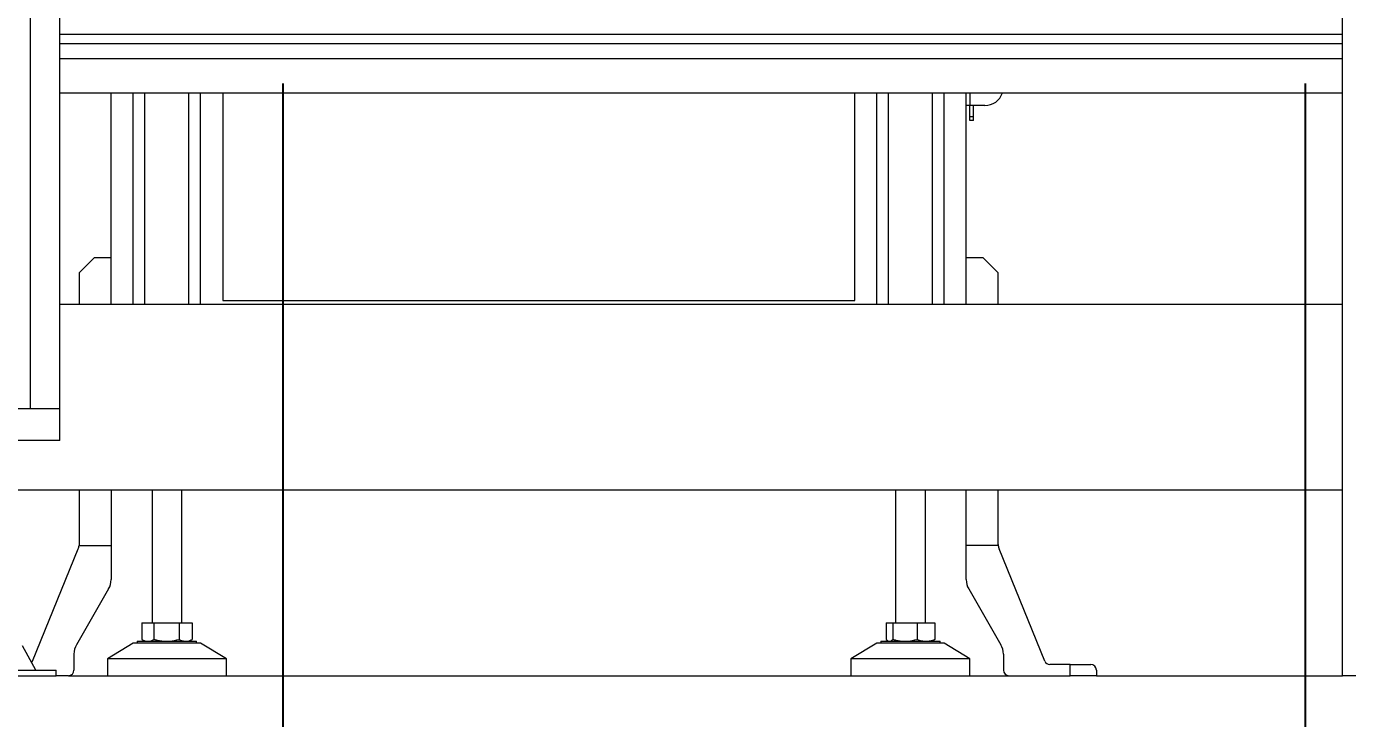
# Model space of a CAD drawing. Header units: millimetres. Extents: x 169 to 14583, y -399 to 10804.
# Drawn here: x 5793 to 6504, y 1053 to 1426 of the extents above; entities that cross this region are included whole.
import ezdxf

# ---------------------------------------------------------------- set-up
doc = ezdxf.new("R2010")
doc.units = ezdxf.units.MM
doc.header["$LTSCALE"] = 35
doc.layers.add('1', color=70, linetype='Continuous')
doc.styles.add('SLDTEXTSTYLE2', font='TXT', dxfattribs={"width": 0.7})
doc.dimstyles.new('SLDDIMSTYLE2', dxfattribs={"dimtxt": 105.988363, "dimasz": 26.25, "dimexe": 0, "dimexo": 0.0625, "dimgap": 26.497091, "dimtad": 0, "dimtih": 1, "dimtoh": 1, "dimdec": 0, "dimrnd": 1e-09, "dimzin": 12, "dimdsep": 46, "dimtxsty": 'SLDTEXTSTYLE2', "dimblk1": 'NONE', "dimblk2": 'NONE', "dimsah": 1, "dimcen": 0.09, "dimadec": 0, "dimazin": 3, "dimtfac": 1, "dimtdec": 3, "dimtofl": 0, "dimtmove": 0, "dimatfit": 3, "dimldrblk": 'NONE', "dimfxl": 0, "dimfrac": 2, "dimtolj": 1, "dimtzin": 12, "dimarcsym": 0})
doc.dimstyles.new('SLDDIMSTYLE3', dxfattribs={"dimtxt": 105.988363, "dimasz": 26.25, "dimexe": 0, "dimexo": 0.0625, "dimgap": 26.497091, "dimtad": 1, "dimrnd": 1e-09, "dimzin": 12, "dimdsep": 46, "dimtxsty": 'SLDTEXTSTYLE2', "dimsah": 1, "dimcen": 0.09, "dimadec": 0, "dimazin": 3, "dimtfac": 1, "dimtdec": 3, "dimtofl": 0, "dimtmove": 0, "dimatfit": 3, "dimfxl": 0, "dimfrac": 2, "dimtolj": 1, "dimtzin": 12, "dimarcsym": 0})
doc.dimstyles.new('SLDDIMSTYLE4', dxfattribs={"dimtxt": 105.988363, "dimasz": 26.25, "dimexe": 0, "dimexo": 0.0625, "dimgap": 26.497091, "dimtad": 1, "dimrnd": 1e-09, "dimzin": 12, "dimdsep": 46, "dimtxsty": 'SLDTEXTSTYLE2', "dimsah": 1, "dimcen": 0.09, "dimadec": 0, "dimazin": 3, "dimtfac": 1, "dimtdec": 3, "dimtmove": 0, "dimatfit": 0, "dimfxl": 0, "dimfrac": 2, "dimtolj": 1, "dimtzin": 12, "dimarcsym": 0})

# ---------------------------------------------------------------- blocks, each defined once
blk = doc.blocks.new('_D_3')
at = {"layer": '1'}
blk.add_line((5976.06, 2137.96), (4712.39, 2137.96), dxfattribs=at)
at = {"layer": '1', "insert": (4429.09, 2195.6), "char_height": 92.604, "attachment_point": 1, "style": 'SLDTEXTSTYLE2'}
blk.add_mtext('1062', dxfattribs=at)
blk = doc.blocks.new('_None')
blk = doc.blocks.new('_D_5')
at = {"layer": '1'}
blk.add_line((6466.28, 3276.16), (4712.39, 3276.16), dxfattribs=at)
at = {"layer": '1', "insert": (4429.09, 3333.8), "char_height": 92.604, "attachment_point": 1, "style": 'SLDTEXTSTYLE2'}
blk.add_mtext('2200', dxfattribs=at)
blk = doc.blocks.new('_D_10')
at = {"layer": '1'}
for p, q in [((5931.28, 1394.78), (5931.28, 819.78)), ((6481.28, 1394.78), (6481.28, 819.78)), ((5931.28, 854.78), (6481.28, 854.78))]:
    blk.add_line(p, q, dxfattribs=at)
for points in [[(5931.28, 854.78), (5957.53, 849.53), (5957.53, 860.03)], [(6481.28, 854.78), (6455.03, 860.03), (6455.03, 849.53)]]:
    blk.add_solid(points, dxfattribs=at)
at = {"layer": '1', "insert": (6100.04, 974.15), "char_height": 92.604, "attachment_point": 1, "style": 'SLDTEXTSTYLE2'}
blk.add_mtext('550', dxfattribs=at)
blk = doc.blocks.new('_D_20')
at = {"layer": '1'}
for p, q in [((6481.28, 1394.78), (6481.28, 634.97)), ((6501.28, 1041.16), (6501.28, 634.97)), ((6481.28, 669.97), (6241.42, 669.97)), ((6481.28, 669.97), (6501.28, 669.97)), ((6501.28, 669.97), (6641.28, 669.97))]:
    blk.add_line(p, q, dxfattribs=at)
for points in [[(6481.28, 669.97), (6455.03, 675.22), (6455.03, 664.72)], [(6501.28, 669.97), (6527.53, 664.72), (6527.53, 675.22)]]:
    blk.add_solid(points, dxfattribs=at)
at = {"layer": '1', "insert": (6241.42, 789.34), "char_height": 92.604, "attachment_point": 1, "style": 'SLDTEXTSTYLE2'}
blk.add_mtext('20', dxfattribs=at)

msp = doc.modelspace()

# ---------------------------------------------------------------- linework, layer by layer
at = {"color": 7, "linetype": 'Continuous', "lineweight": 18}
for p, q in [((6501.279, 1076.159), (6501.279, 3276.159)), ((5795.429, 1219.779), (5795.429, 1839.779)), ((5811.279, 1219.779), (5811.279, 1839.779)), ((5811.279, 1421.279), (6501.279, 1421.279)), ((5811.279, 1416.279), (6501.279, 1416.279)), ((5811.279, 1408.279), (6501.279, 1408.279)), ((5811.279, 1389.779), (6501.279, 1389.779)), ((5838.879, 1276.159), (5838.879, 1389.779)), ((5850.729, 1276.159), (5850.729, 1389.779)), ((5857.029, 1276.159), (5857.029, 1389.779)), ((5880.729, 1276.159), (5880.729, 1389.779)), ((5887.029, 1276.159), (5887.029, 1389.779)), ((5898.879, 1389.779), (5898.879, 1277.959)), ((6238.879, 1277.959), (6238.879, 1389.779)), ((6250.729, 1276.159), (6250.729, 1389.779)), ((6257.029, 1276.159), (6257.029, 1389.779)), ((6280.729, 1276.159), (6280.729, 1389.779)), ((6287.029, 1276.159), (6287.029, 1389.779)), ((6298.879, 1276.159), (6298.879, 1389.779)), ((6300.879, 1389.779), (6300.879, 1382.959)), ((6300.879, 1382.959), (6298.879, 1382.959)), ((6300.879, 1376.959), (6300.879, 1382.959)), ((6308.879, 1382.959), (6300.879, 1382.959)), ((6302.879, 1376.959), (6302.879, 1382.959)), ((6302.879, 1376.959), (6300.879, 1376.959)), ((6300.879, 1374.959), (6300.879, 1376.959)), ((6302.879, 1374.959), (6300.879, 1374.959)), ((6302.879, 1374.959), (6302.879, 1376.959)), ((5821.879, 1293.159), (5829.879, 1301.159)), ((5829.879, 1301.159), (5838.879, 1301.159)), ((6298.879, 1301.159), (6307.879, 1301.159)), ((6298.879, 1276.159), (6298.879, 1301.159)), ((6307.879, 1301.159), (6315.879, 1293.159)), ((5821.879, 1276.159), (5821.879, 1293.159)), ((6315.879, 1293.159), (6315.879, 1276.159)), ((5811.279, 1276.159), (6501.279, 1276.159)), ((5898.879, 1277.959), (6238.879, 1277.959)), ((5811.279, 1219.779), (5731.279, 1219.779)), ((5811.279, 1219.779), (5795.429, 1219.779)), ((5811.279, 1202.779), (5811.279, 1219.779)), ((5811.279, 1202.779), (5731.279, 1202.779)), ((5779.279, 1176.159), (6501.279, 1176.159)), ((5821.879, 1148.113), (5821.879, 1176.159)), ((5838.879, 1176.159), (5838.879, 1146.159)), ((5860.879, 1176.159), (5860.879, 1104.659)), ((5876.879, 1104.659), (5876.879, 1176.159)), ((6260.879, 1176.159), (6260.879, 1104.659)), ((6276.879, 1104.659), (6276.879, 1176.159)), ((6298.879, 1146.159), (6298.879, 1176.159)), ((6315.879, 1176.159), (6315.879, 1148.113)), ((5796.639, 1084.03), (5821.143, 1144.349)), ((5821.686, 1146.159), (5838.879, 1146.159)), ((5838.879, 1146.159), (5838.879, 1127.836)), ((6298.879, 1127.836), (6298.879, 1146.159)), ((6316.071, 1146.159), (6298.879, 1146.159)), ((6341.119, 1084.03), (6316.614, 1144.349)), ((5837.541, 1122.84), (5820.216, 1092.798)), ((6300.216, 1122.84), (6317.541, 1092.798)), ((5855.381, 1104.659), (5855.381, 1095.703)), ((5855.381, 1104.659), (5861.908, 1104.659)), ((5861.908, 1104.659), (5861.908, 1095.703)), ((5861.908, 1104.659), (5875.405, 1104.659)), ((5875.405, 1104.659), (5882.376, 1104.659)), ((5875.405, 1104.659), (5875.405, 1095.703)), ((5882.376, 1104.659), (5882.376, 1095.703)), ((6255.832, 1104.659), (6255.832, 1095.703)), ((6255.832, 1104.659), (6259.352, 1104.659)), ((6259.352, 1104.659), (6259.352, 1095.703)), ((6259.352, 1104.659), (6272.399, 1104.659)), ((6272.399, 1104.659), (6281.926, 1104.659)), ((6272.399, 1104.659), (6272.399, 1095.703)), ((6281.926, 1104.659), (6281.926, 1095.703)), ((5852.879, 1094.659), (5852.879, 1093.659)), ((5852.879, 1094.659), (5868.575, 1094.659)), ((5855.376, 1095.705), (5857.187, 1094.659)), ((5868.575, 1094.659), (5884.879, 1094.659)), ((5880.57, 1094.659), (5882.381, 1095.705)), ((5882.376, 1095.703), (5882.235, 1095.636)), ((5884.879, 1093.659), (5884.879, 1094.659)), ((6252.879, 1094.659), (6252.879, 1093.659)), ((6252.879, 1094.659), (6264.769, 1094.659)), ((6256.759, 1094.906), (6257.187, 1094.659)), ((6264.769, 1094.659), (6284.879, 1094.659)), ((6280.57, 1094.659), (6280.998, 1094.906)), ((6284.879, 1093.659), (6284.879, 1094.659)), ((5798.377, 1079.159), (5791.171, 1092.13)), ((5818.879, 1087.802), (5818.879, 1079.159)), ((5850.734, 1093.659), (5836.879, 1085.159)), ((5887.024, 1093.659), (5850.734, 1093.659)), ((5900.879, 1085.159), (5887.024, 1093.659)), ((6250.734, 1093.659), (6236.879, 1085.159)), ((6287.024, 1093.659), (6250.734, 1093.659)), ((6300.879, 1085.159), (6287.024, 1093.659)), ((6318.879, 1087.802), (6318.879, 1079.159)), ((5836.879, 1085.159), (5836.879, 1076.159)), ((5900.879, 1085.159), (5836.879, 1085.159)), ((5900.879, 1076.159), (5900.879, 1085.159)), ((6236.879, 1085.159), (6236.879, 1076.159)), ((6300.879, 1085.159), (6236.879, 1085.159)), ((6300.879, 1076.159), (6300.879, 1085.159)), ((6354.737, 1082.159), (6343.898, 1082.159)), ((6354.737, 1076.159), (6354.737, 1082.159)), ((6354.737, 1082.159), (6365.879, 1082.159)), ((5733.279, 1079.159), (5809.279, 1079.159)), ((5733.279, 1076.159), (5809.279, 1076.159)), ((5809.279, 1076.159), (5809.279, 1079.159)), ((5815.879, 1076.159), (5809.279, 1076.159)), ((5815.879, 1076.159), (5836.879, 1076.159)), ((5836.879, 1076.159), (5868.27, 1076.159)), ((5868.27, 1076.159), (5900.879, 1076.159)), ((5900.879, 1076.159), (6236.879, 1076.159)), ((6236.879, 1076.159), (6260.659, 1076.159)), ((6260.659, 1076.159), (6300.879, 1076.159)), ((6300.879, 1076.159), (6321.879, 1076.159)), ((6321.879, 1076.159), (6354.737, 1076.159)), ((6368.879, 1076.159), (6354.737, 1076.159)), ((6368.879, 1079.159), (6368.879, 1076.159)), ((6368.879, 1076.159), (6501.279, 1076.159)), ((6541.279, 1076.159), (6501.279, 1076.159))]:
    msp.add_line(p, q, dxfattribs=at)
for centre, radius, start, end in [((6308.879, 1392.959), 10, 270, 341.457984), ((5811.879, 1148.113), 10, 337.890552, 348.733562), ((5811.879, 1148.113), 10, 348.733562, 0), ((6325.879, 1148.113), 10, 180, 191.266438), ((6325.879, 1148.113), 10, 191.266438, 202.109448), ((5828.879, 1127.836), 10, 330.027897, 0), ((6308.879, 1127.836), 10, 180, 209.972103), ((5828.879, 1087.802), 10, 150.027897, 180), ((6308.879, 1087.802), 10, 0, 29.972103), ((5793.859, 1085.159), 3, 319.246488, 337.890552), ((6343.898, 1085.159), 3, 202.109448, 270), ((6365.879, 1079.159), 3, 0, 90), ((5815.879, 1079.159), 3, 270, 0), ((6321.879, 1079.159), 3, 180, 270)]:
    msp.add_arc(centre, radius, start, end, dxfattribs=at)
for points, knots in [([(5855.381, 1095.703), (5855.911, 1095.411), (5856.981, 1094.822), (5858.086, 1094.714), (5858.644, 1094.659)], [0, 0, 0, 0, 0.495458, 1, 1, 1, 1]), ([(5858.644, 1094.659), (5858.722, 1094.66), (5859.307, 1094.67), (5860.412, 1094.898), (5861.406, 1095.433), (5861.908, 1095.703)], [0, 0, 0, 0, 0.07009788, 0.53078849, 1, 1, 1, 1]), ([(5861.908, 1095.703), (5862.474, 1095.546), (5864.674, 1094.933), (5866.96, 1094.776), (5868.656, 1094.659)], [0, 0, 0, 0, 0.25755135, 1, 1, 1, 1]), ([(5868.656, 1094.659), (5869.27, 1094.674), (5871.554, 1094.732), (5873.779, 1095.293), (5875.405, 1095.703)], [0, 0, 0, 0, 0.2686336, 1, 1, 1, 1]), ([(5875.405, 1095.703), (5875.971, 1095.411), (5877.114, 1094.822), (5878.295, 1094.714), (5878.891, 1094.659)], [0, 0, 0, 0, 0.495458, 1, 1, 1, 1]), ([(5878.891, 1094.659), (5878.973, 1094.66), (5879.599, 1094.67), (5880.779, 1094.898), (5881.84, 1095.433), (5882.376, 1095.703)], [0, 0, 0, 0, 0.07009788, 0.53078849, 1, 1, 1, 1]), ([(6255.832, 1095.703), (6256.116, 1095.377), (6256.424, 1095.024), (6256.743, 1094.929), (6256.768, 1094.922)], [0, 0, 0, 0, 0.9225749, 1, 1, 1, 1]), ([(6257.592, 1094.659), (6257.634, 1094.66), (6257.95, 1094.67), (6258.545, 1094.898), (6259.082, 1095.433), (6259.352, 1095.703)], [0, 0, 0, 0, 0.0700979, 0.5307885, 1, 1, 1, 1]), ([(6259.352, 1095.703), (6259.9, 1095.546), (6262.026, 1094.933), (6264.235, 1094.776), (6265.876, 1094.659)], [0, 0, 0, 0, 0.25755135, 1, 1, 1, 1]), ([(6265.876, 1094.659), (6266.469, 1094.674), (6268.677, 1094.732), (6270.827, 1095.293), (6272.399, 1095.703)], [0, 0, 0, 0, 0.2686336, 1, 1, 1, 1]), ([(6272.399, 1095.703), (6273.173, 1095.411), (6274.734, 1094.822), (6276.348, 1094.714), (6277.162, 1094.659)], [0, 0, 0, 0, 0.495458, 1, 1, 1, 1]), ([(6277.162, 1094.659), (6277.275, 1094.66), (6278.13, 1094.67), (6279.742, 1094.898), (6281.194, 1095.433), (6281.926, 1095.703)], [0, 0, 0, 0, 0.0700979, 0.5307885, 1, 1, 1, 1]), ([(6281.926, 1095.703), (6281.641, 1095.377), (6281.333, 1095.024), (6281.014, 1094.929), (6280.989, 1094.922)], [0, 0, 0, 0, 0.92257495, 1, 1, 1, 1])]:
    msp.add_open_spline(points, degree=3, knots=knots, dxfattribs=at)

# ---------------------------------------------------------------- dimensions: what is measured, and where the dimension line sits
at = {"layer": '1'}
for feature_location, offset, picture, middle in [((6501.279, 3276.159), (-1788.886, 0), '_D_5', (4570.743, 3276.159)), ((6011.057, 2137.959), (-1298.664, 0), '_D_3', (4570.743, 2137.959))]:
    dim = msp.add_ordinate_dim(feature_location=feature_location, offset=offset, dtype=0, origin=(5301.279, 1076.159), dimstyle='SLDDIMSTYLE2', dxfattribs=at)
    dim.commit()
    dim.dimension.update_dxf_attribs({"geometry": picture, "text_midpoint": middle})
dim = msp.add_linear_dim(base=(6481.279, 854.779), p1=(5931.279, 1429.779), p2=(6481.279, 1429.779), angle=0, dimstyle='SLDDIMSTYLE3', dxfattribs=at)
dim.commit()
dim.dimension.update_dxf_attribs({"geometry": '_D_10', "text_midpoint": (6206.279, 854.779), "dimtype": 160})
dim = msp.add_linear_dim(base=(6501.279, 669.97), p1=(6481.279, 1429.779), p2=(6501.279, 1076.159), dimstyle='SLDDIMSTYLE4', dxfattribs=at)
dim.commit()
dim.dimension.update_dxf_attribs({"geometry": '_D_20', "text_midpoint": (6312.243, 669.97), "dimtype": 160})

doc.saveas('drawing.dxf')
